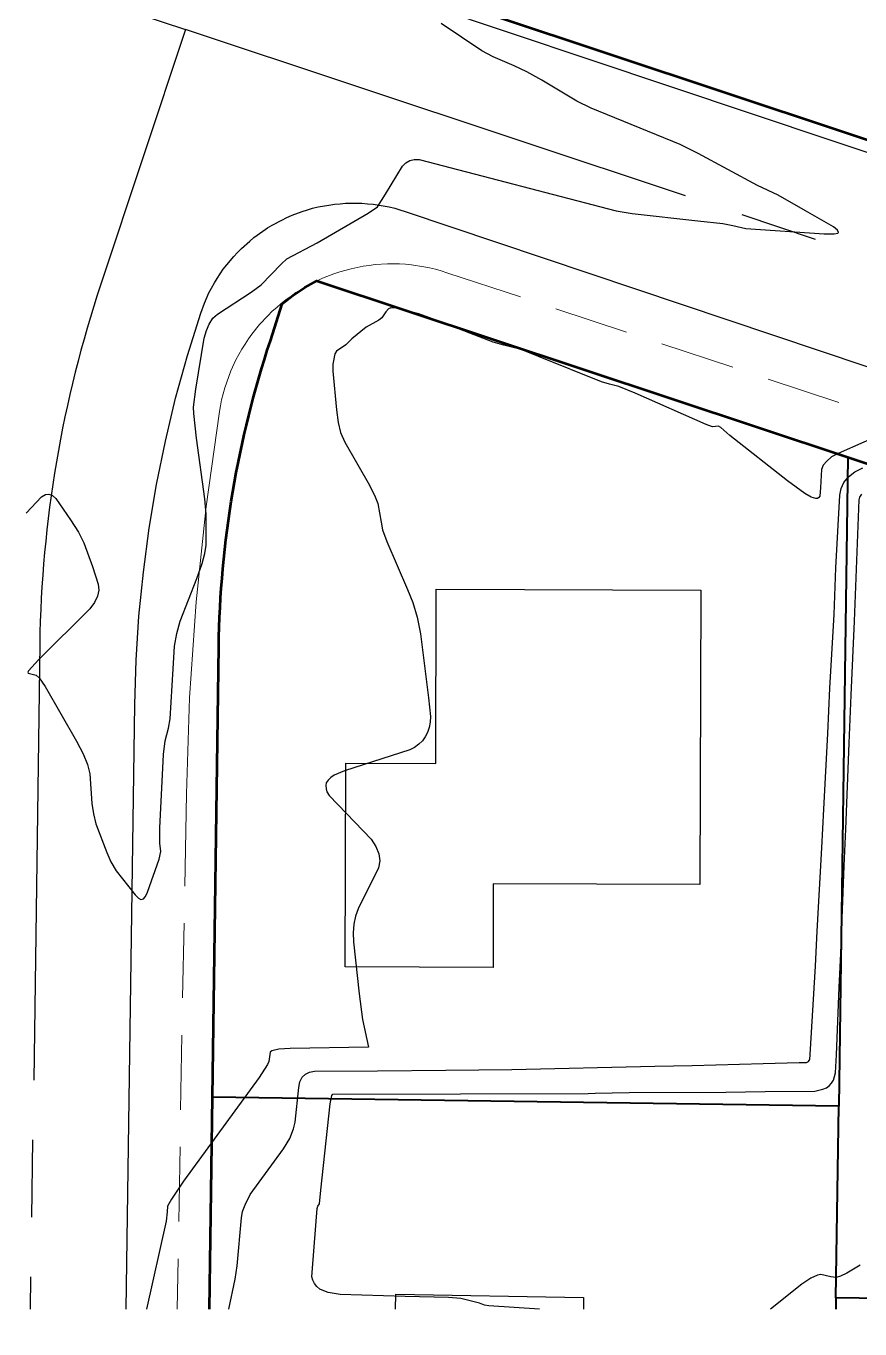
# Model space of a CAD drawing. Header units: feet. Extents: x 7 to 2308, y -319 to 1396.
# Drawn here: x 6.9 to 146.6, y 791 to 1009.3 of the extents above; entities that cross this region are included whole.
import ezdxf

# ---------------------------------------------------------------- set-up
doc = ezdxf.new("R2010")
doc.units = ezdxf.units.FT
doc.header["$MEASUREMENT"] = 0
for name, color, linetype, true_color in [('PDF_X1003BASE$BL_BUILDING', 7, 'Continuous', 0x979797), ('PDF_X1003BASE$CR_CONT_DEF', 7, 'Continuous', 0x979797), ('PDF_X1003BASE$CR_NDX_DEF', 7, 'Continuous', 0x767676)]:
    doc.layers.add(name, color=color, linetype=linetype, true_color=true_color)
for name, color, linetype in [('PDF_X1003BASE$PA_PARCEL', 7, 'Continuous'), ('PDF_X1003BASE$PA_ROW', 7, 'Continuous'), ('PDF_X1003BASE$ST_STREET_CL', 7, 'Continuous'), ('PDF_X1003BASE$TR_CURB', 7, 'Continuous'), ('PDF_X1003BASE$TR_SIDEWALK', 7, 'Continuous')]:
    doc.layers.add(name, color=color, linetype=linetype)

msp = doc.modelspace()

# ---------------------------------------------------------------- linework, layer by layer
at = {"layer": 'PDF_X1003BASE$BL_BUILDING', "lineweight": 25}
msp.add_lwpolyline([(60.35, 851.66), (60.46, 885.78), (75.54, 885.72), (75.6, 914.94), (119.95, 914.78), (119.79, 865.47), (85.19, 865.57), (85.14, 851.55)], close=True, dxfattribs=at)
msp.add_lwpolyline([(68.78, 794.3), (68.83, 796.8), (100.33, 796.22), (100.3, 794.3)], dxfattribs=at)
at = {"layer": 'PDF_X1003BASE$CR_CONT_DEF', "lineweight": 25}
for points in [[(6.88, 927.68), (9.49, 930.45), (10.13, 930.82), (10.72, 930.88), (11.3, 930.66), (11.89, 930.18), (14.34, 926.56), (15.68, 924.53), (16.58, 922.72), (18.02, 918.78), (18.98, 915.79), (19.09, 914.78), (18.87, 913.76), (18.34, 912.75), (17.59, 911.69), (8.96, 903.1), (7.31, 901.29), (7.2, 901.02), (7.25, 900.86), (8.58, 900.54), (9.06, 900.12), (10.08, 898.62), (15.36, 889.46), (16.47, 887.38), (17.17, 885.56), (17.54, 884.02), (17.91, 879.06), (18.18, 877.3), (18.55, 875.65), (20.42, 870.8), (21.11, 869.25), (21.97, 867.76), (25.16, 863.71), (25.7, 863.17), (26.12, 862.96), (26.55, 863.07), (26.92, 863.44), (27.24, 864.19), (29.16, 869.73), (29.48, 871.01), (29.32, 872.4), (29.32, 874.9), (29.91, 887.27), (30.18, 889.56), (30.76, 891.64), (31.03, 893.24), (31.51, 901.61), (31.77, 905.4), (32.15, 907.53), (32.68, 909.61), (35.51, 916.75), (36.41, 919.26), (36.84, 920.91), (37.05, 922.35), (37.05, 927.52), (36.84, 930.08), (35.45, 940.26), (34.97, 944.42), (34.92, 945.48), (35.35, 948.47), (36.73, 957.05), (37.11, 958.33), (37.59, 959.4), (38.17, 960.36), (38.97, 961.05), (44.62, 964.73), (46.28, 965.96), (49.63, 969.42), (50.59, 970.33), (55.66, 972.99), (64.19, 977.95), (65.79, 979.02), (67.12, 981.15), (69.95, 985.84), (70.53, 986.43), (71.17, 986.8), (71.92, 986.96), (72.77, 986.96), (105.77, 978.38), (108.44, 977.9), (119.47, 976.72), (123.63, 976.24), (125.33, 975.92), (127.52, 975.39), (140.63, 974.54), (142.34, 974.49), (142.93, 974.65), (143.03, 974.75), (142.87, 975.13), (142.18, 975.66), (137.49, 978.38), (132.9, 980.99), (129.44, 982.59), (119.52, 987.97), (116.49, 989.47), (101.61, 995.6), (99.16, 996.77), (93.3, 1000.29), (90.79, 1001.67), (88.66, 1002.69), (85.14, 1004.18), (83.27, 1005.19), (76.45, 1009.78)], [(40.87, 794.3), (41.9, 799.31), (42.28, 801.55), (42.97, 809.6), (43.18, 810.66), (43.61, 811.78), (44.46, 813.49), (50.01, 821.16), (51.07, 822.87), (51.71, 824.52), (51.98, 825.64), (52.62, 831.45), (52.78, 832.41), (53.15, 833.16), (53.69, 833.69), (54.38, 834.01), (55.23, 834.17), (65.79, 834.23), (77.25, 834.33), (88.28, 834.44), (112.27, 835.03), (118.51, 835.13), (130.4, 835.45), (136.42, 835.61), (137.7, 835.61), (138.02, 835.82), (138.24, 836.14), (138.29, 836.94), (139.2, 851.76), (139.46, 857.63), (140.26, 871.6), (140.58, 878.1), (141.27, 890.79), (141.59, 898.36), (142.29, 910.73), (142.61, 918.56), (143.25, 930.72), (143.46, 931.84), (143.94, 932.85), (144.69, 933.76), (145.75, 934.61), (147.09, 935.3)], [(92.95, 794.3), (84.45, 794.83), (83.7, 794.94), (82.9, 795.31), (79.75, 796.06), (77.68, 796.22), (70.42, 796.43), (59.5, 796.75), (57.52, 797.07), (56.78, 797.33), (56.14, 797.65), (55.6, 798.08), (55.23, 798.56), (54.96, 799.15), (54.8, 799.73), (54.86, 801.17), (55.66, 811.14), (55.76, 811.57), (56.03, 811.94), (56.3, 814.23), (57.84, 828.68), (58.11, 830.12), (58.27, 830.33), (101.08, 830.44), (102.25, 830.49), (107.96, 830.6), (124.16, 830.65), (130.77, 830.76), (139.09, 830.81), (140.42, 831.13), (141.01, 831.4), (141.49, 831.72), (141.86, 832.15), (142.18, 832.68), (142.55, 833.91), (142.71, 836.89), (143.14, 848.19), (143.41, 853.9), (143.99, 868.56), (144.26, 874.74), (144.85, 889.14), (145.17, 897.19), (145.7, 909.61), (146.5, 929.92), (146.61, 930.4), (146.93, 930.88)], [(146.66, 801.65), (144.42, 800.32), (143.35, 799.79), (142.66, 799.57), (141.75, 799.73), (140.1, 800.11), (139.52, 800), (138.4, 799.47), (136.9, 798.45), (131.64, 794.3)]]:
    msp.add_lwpolyline(points, dxfattribs=at)
at = {"layer": 'PDF_X1003BASE$CR_NDX_DEF', "lineweight": 25}
msp.add_lwpolyline([(151.56, 941.49), (142.98, 937.7), (141.86, 937.11), (141.06, 936.42), (140.47, 935.73), (140.21, 935.04), (140, 932), (139.89, 930.56), (139.73, 930.34), (139.52, 930.18), (139.25, 930.13), (138.45, 930.4), (137.38, 930.98), (134.5, 933.12), (124.8, 940.69), (123.31, 942.07), (122.94, 942.29), (121.92, 942.18), (120.86, 942.55), (108.97, 947.83), (106.25, 948.9), (104.65, 949.32), (103.32, 949.7), (92.76, 953.96), (89.83, 955.13), (86.95, 955.83), (85.14, 956.36), (75.6, 960.04), (72.72, 961.1), (68.83, 962.06), (68.03, 962.12), (67.6, 961.96), (67.17, 961.42), (66.48, 960.46), (66, 960.04), (63.87, 958.87), (61.47, 956.89), (60.46, 955.93), (58.91, 954.87), (58.64, 954.39), (58.32, 952.68), (58.27, 951.51), (58.91, 945), (59.18, 942.87), (59.6, 941.22), (60.3, 939.57), (64.45, 932.37), (65.41, 930.45), (65.84, 929.33), (66.37, 926.19), (66.64, 924.91), (67.33, 922.93), (70.8, 914.88), (71.7, 912.75), (72.4, 910.25), (72.98, 907.47), (74.32, 896.76), (74.64, 893.61), (74.58, 892.65), (74.42, 891.75), (74.16, 890.95), (73.78, 890.2), (73.3, 889.56), (72.72, 888.98), (71.97, 888.44), (71.17, 888.02), (60.24, 884.5), (58.54, 883.8), (57.95, 883.38), (57.52, 882.95), (57.2, 882.52), (57.1, 882.04), (57.15, 881.51), (57.31, 880.98), (57.68, 880.39), (60.56, 877.35), (64.72, 873.04), (65.52, 871.81), (66, 870.58), (66.16, 869.41), (65.95, 868.24), (62.53, 861.36), (62.11, 860.13), (61.79, 858.8), (61.68, 857.36), (61.74, 855.87), (62.69, 847.13), (63.28, 842.86), (64.29, 838.17), (51.13, 837.96), (49.26, 837.85), (48.09, 837.58), (47.77, 837.37), (47.55, 835.77), (47.34, 835.29), (45.96, 833.11), (33.27, 815.73), (31.24, 812.74), (30.6, 811.57), (30.5, 810.61), (30.34, 809.06), (27.08, 794.3)], dxfattribs=at)
at = {"layer": 'PDF_X1003BASE$PA_PARCEL', "lineweight": 40}
for points in [[(144.58, 937.06), (143.09, 828.31), (38.12, 829.8)], [(247.58, 794.67), (232.49, 794.88), (142.61, 796.16), (143.09, 828.31)], [(142.61, 796.16), (142.58, 794.3)]]:
    msp.add_lwpolyline(points, dxfattribs=at)
at = {"layer": 'PDF_X1003BASE$PA_ROW', "lineweight": 53}
for points in [[(536.09, 797.33), (417.1, 798.88), (313.84, 800.16), (313.2, 800.85), (312.56, 801.49), (312.93, 830.17), (313.15, 835.13), (313.63, 840.04), (314.43, 844.89), (322.53, 887.64, 0.228665), (305.2, 951.72), (282.87, 958.01), (232.49, 970.65), (224.65, 972.62), (202.37, 972.09), (6.88, 1037.13)], [(37.61, 794.3), (38.12, 829.8), (39.18, 905.34, -0.076562), (47.82, 956.57), (49.79, 962.76), (51.61, 964.2), (53.58, 965.53), (55.6, 966.65), (144.58, 937.06), (232.49, 907.79), (235.21, 906.89, -0.326737), (248.86, 887.64), (247.58, 794.67), (245.93, 676.79)]]:
    msp.add_lwpolyline(points, format="xyb", dxfattribs=at)
at = {"layer": 'PDF_X1003BASE$ST_STREET_CL', "lineweight": 25}
msp.add_lwpolyline([(6.88, 1017.61), (33.59, 1008.76), (19.41, 966.06, 0.077058), (9.17, 905.77), (8.16, 832.68)], format="xyb", dxfattribs=at)
for points in [[(117.39, 980.88), (33.59, 1008.76)], [(139.2, 973.58), (126.88, 977.68)], [(7.84, 809.7), (8, 822.66)], [(7.61, 794.3), (7.68, 799.68)]]:
    msp.add_lwpolyline(points, dxfattribs=at)
at = {"layer": 'PDF_X1003BASE$TR_CURB', "lineweight": 25}
for points in [[(6.88, 1035.42), (182.48, 976.56), (190.48, 973.95), (198.58, 971.61), (206.74, 969.58), (214.95, 967.82), (223.27, 966.33), (232.49, 964.89), (254.13, 961.58), (260.1, 960.41), (265.91, 958.76)], [(23.66, 794.3), (25.11, 895.64), (25.32, 903.05), (25.8, 910.46), (26.55, 917.82), (27.51, 925.17), (28.74, 932.48), (30.23, 939.78), (31.93, 946.98), (33.91, 954.12), (36.15, 961.21), (36.79, 962.92), (37.53, 964.62), (37.96, 965.42), (38.44, 966.28), (38.92, 967.02), (39.4, 967.82), (39.93, 968.57), (40.52, 969.31), (41.69, 970.7), (42.33, 971.39), (42.97, 972.03), (44.36, 973.31), (45.05, 973.9), (46.54, 974.97), (47.34, 975.5), (48.14, 975.98), (49.74, 976.83), (50.59, 977.26), (51.45, 977.63), (53.15, 978.27), (54.06, 978.54), (54.91, 978.8), (55.82, 979.02), (57.63, 979.34), (58.59, 979.5), (59.5, 979.55), (60.4, 979.66), (63.17, 979.66), (64.08, 979.55), (65.04, 979.5), (67.76, 979.02), (68.67, 978.8), (69.52, 978.54), (70.42, 978.27), (232.49, 923.84)]]:
    msp.add_lwpolyline(points, dxfattribs=at)
at = {"layer": 'PDF_X1003BASE$TR_SIDEWALK', "lineweight": 18}
for points in [[(33.48, 865.2), (33.75, 880.66), (34.28, 896.76), (35.4, 912.81), (37.05, 928.8), (39.29, 944.74), (39.45, 945.7), (39.66, 946.71), (39.93, 947.72), (40.2, 948.68), (40.84, 950.6), (41.21, 951.56), (42.06, 953.37), (43.02, 955.19), (43.61, 956.04), (44.14, 956.89), (44.73, 957.69), (46.01, 959.29), (47.39, 960.78), (48.14, 961.53), (48.89, 962.17), (49.63, 962.86), (50.43, 963.45), (51.29, 964.09), (52.09, 964.68), (52.99, 965.21), (53.85, 965.69), (55.66, 966.65), (56.56, 967.08), (58.48, 967.82), (59.44, 968.14), (61.36, 968.67), (63.39, 969.1), (64.4, 969.21), (65.41, 969.37), (67.44, 969.47), (69.47, 969.47), (70.48, 969.42), (71.49, 969.31), (73.52, 968.99), (74.48, 968.83), (75.49, 968.57), (76.45, 968.3), (77.41, 967.98), (89.72, 963.93)], [(107.53, 958.01), (95.64, 961.96)], [(125.33, 952.15), (113.45, 956.09)], [(143.09, 946.23), (131.25, 950.18)], [(33.37, 858.96), (33.11, 846.49)], [(33, 840.2), (32.79, 827.72)], [(32.68, 821.48), (32.47, 808.96)], [(32.36, 802.72), (32.18, 794.3)]]:
    msp.add_lwpolyline(points, dxfattribs=at)

doc.saveas('drawing.dxf')
